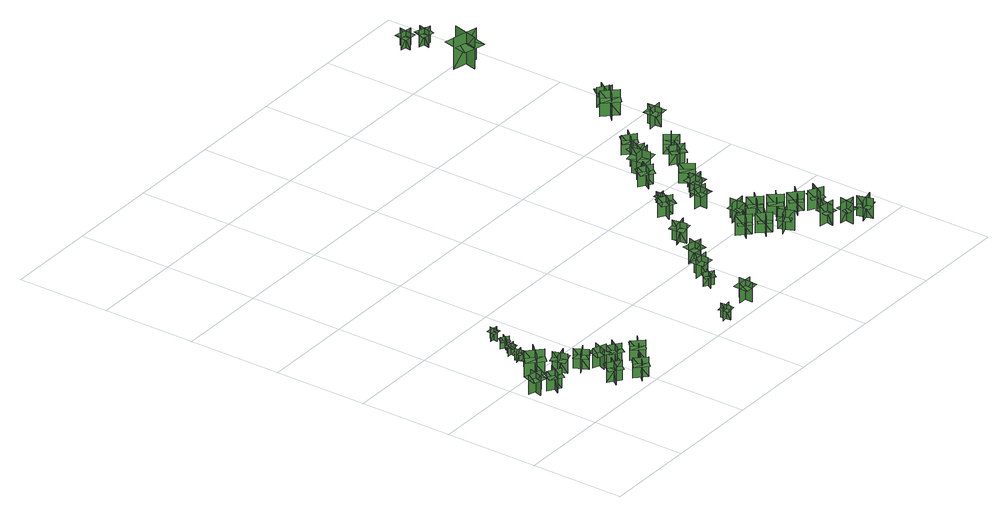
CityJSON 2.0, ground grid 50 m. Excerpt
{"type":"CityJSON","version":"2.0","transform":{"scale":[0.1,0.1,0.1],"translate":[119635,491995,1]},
"CityObjects":{
"tree1":{"type":"SolitaryVegetationObject","geometry":[{"type":"MultiSurface","lod":"1","boundaries":[[[0,1,2]],[[0,2,3]],[[4,5,6]],[[4,6,7]],[[8,9,10]],[[8,10,11]],[[8,11,12]],[[8,12,13]]]}]},
"tree2":{"type":"SolitaryVegetationObject","geometry":[{"type":"MultiSurface","lod":"1","boundaries":[[[14,15,16]],[[14,16,17]],[[18,19,20]],[[18,20,21]],[[22,23,24]],[[22,24,25]],[[22,25,26]],[[22,26,27]]]}]},
"tree3":{"type":"SolitaryVegetationObject","geometry":[{"type":"MultiSurface","lod":"1","boundaries":[[[28,29,30]],[[28,30,31]],[[32,33,34]],[[32,34,35]],[[36,37,38]],[[36,38,39]],[[36,39,40]],[[36,40,41]]]}]},
"tree4":{"type":"SolitaryVegetationObject","geometry":[{"type":"MultiSurface","lod":"1","boundaries":[[[42,43,44]],[[42,44,45]],[[46,47,48]],[[46,48,49]],[[50,51,52]],[[50,52,53]],[[50,53,54]],[[50,54,55]]]}]},
"tree5":{"type":"SolitaryVegetationObject","geometry":[{"type":"MultiSurface","lod":"1","boundaries":[[[56,57,58]],[[56,58,59]],[[60,61,62]],[[60,62,63]],[[64,65,66]],[[64,66,67]],[[64,67,68]],[[64,68,69]]]}]},
"tree6":{"type":"SolitaryVegetationObject","geometry":[{"type":"MultiSurface","lod":"1","boundaries":[[[70,71,72]],[[70,72,73]],[[74,75,76]],[[74,76,77]],[[78,79,80]],[[78,80,81]],[[78,81,82]],[[78,82,83]]]}]},
"tree7":{"type":"SolitaryVegetationObject","geometry":[{"type":"MultiSurface","lod":"1","boundaries":[[[84,85,86]],[[84,86,87]],[[88,89,90]],[[88,90,91]],[[92,93,94]],[[92,94,95]],[[92,95,96]],[[92,96,97]]]}]},
"tree8":{"type":"SolitaryVegetationObject","geometry":[{"type":"MultiSurface","lod":"1","boundaries":[[[98,99,100]],[[98,100,101]],[[102,103,104]],[[102,104,105]],[[106,107,108]],[[106,108,109]],[[106,109,110]],[[106,110,111]]]}]},
"tree9":{"type":"SolitaryVegetationObject","geometry":[{"type":"MultiSurface","lod":"1","boundaries":[[[112,113,114]],[[112,114,115]],[[116,117,118]],[[116,118,119]],[[120,121,122]],[[120,122,123]],[[120,123,124]],[[120,124,125]]]}]},
"tree10":{"type":"SolitaryVegetationObject","geometry":[{"type":"MultiSurface","lod":"1","boundaries":[[[126,127,128]],[[126,128,129]],[[130,131,132]],[[130,132,133]],[[134,135,136]],[[134,136,137]],[[134,137,138]],[[134,138,139]]]}]},
"tree11":{"type":"SolitaryVegetationObject","geometry":[{"type":"MultiSurface","lod":"1","boundaries":[[[140,141,142]],[[140,142,143]],[[144,145,146]],[[144,146,147]],[[148,149,150]],[[148,150,151]],[[148,151,152]],[[148,152,153]]]}]},
"tree12":{"type":"SolitaryVegetationObject","geometry":[{"type":"MultiSurface","lod":"1","boundaries":[[[154,155,156]],[[154,156,157]],[[158,159,160]],[[158,160,161]],[[162,163,164]],[[162,164,165]],[[162,165,166]],[[162,166,167]]]}]},
"tree13":{"type":"SolitaryVegetationObject","geometry":[{"type":"MultiSurface","lod":"1","boundaries":[[[168,169,170]],[[168,170,171]],[[172,173,174]],[[172,174,175]],[[176,177,178]],[[176,178,179]],[[176,179,180]],[[176,180,181]]]}]},
"tree14":{"type":"SolitaryVegetationObject","geometry":[{"type":"MultiSurface","lod":"1","boundaries":[[[182,183,184]],[[182,184,185]],[[186,187,188]],[[186,188,189]],[[190,191,192]],[[190,192,193]],[[190,193,194]],[[190,194,195]]]}]},
"tree15":{"type":"SolitaryVegetationObject","geometry":[{"type":"MultiSurface","lod":"1","boundaries":[[[196,197,198]],[[196,198,199]],[[200,201,202]],[[200,202,203]],[[204,205,206]],[[204,206,207]],[[204,207,208]],[[204,208,209]]]}]},
"tree16":{"type":"SolitaryVegetationObject","geometry":[{"type":"MultiSurface","lod":"1","boundaries":[[[210,211,212]],[[210,212,213]],[[214,215,216]],[[214,216,217]],[[218,219,220]],[[218,220,221]],[[218,221,222]],[[218,222,223]]]}]},
"tree17":{"type":"SolitaryVegetationObject","geometry":[{"type":"MultiSurface","lod":"1","boundaries":[[[224,225,226]],[[224,226,227]],[[228,229,230]],[[228,230,231]],[[232,233,234]],[[232,234,235]],[[232,235,236]],[[232,236,237]]]}]},
"tree18":{"type":"SolitaryVegetationObject","geometry":[{"type":"MultiSurface","lod":"1","boundaries":[[[238,239,240]],[[238,240,241]],[[242,243,244]],[[242,244,245]],[[246,247,248]],[[246,248,249]],[[246,249,250]],[[246,250,251]]]}]},
"tree19":{"type":"SolitaryVegetationObject","geometry":[{"type":"MultiSurface","lod":"1","boundaries":[[[252,253,254]],[[252,254,255]],[[256,257,258]],[[256,258,259]],[[260,261,262]],[[260,262,263]],[[260,263,264]],[[260,264,265]]]}]},
"tree20":{"type":"SolitaryVegetationObject","geometry":[{"type":"MultiSurface","lod":"1","boundaries":[[[266,267,268]],[[266,268,269]],[[270,271,272]],[[270,272,273]],[[274,275,276]],[[274,276,277]],[[274,277,278]],[[274,278,279]]]}]},
"tree21":{"type":"SolitaryVegetationObject","geometry":[{"type":"MultiSurface","lod":"1","boundaries":[[[280,281,282]],[[280,282,283]],[[284,285,286]],[[284,286,287]],[[288,289,290]],[[288,290,291]],[[288,291,292]],[[288,292,293]]]}]},
"tree22":{"type":"SolitaryVegetationObject","geometry":[{"type":"MultiSurface","lod":"1","boundaries":[[[294,295,296]],[[294,296,297]],[[298,299,300]],[[298,300,301]],[[302,303,304]],[[302,304,305]],[[302,306,307]],[[302,307,303]]]}]},
"tree23":{"type":"SolitaryVegetationObject","geometry":[{"type":"MultiSurface","lod":"1","boundaries":[[[308,309,310]],[[308,310,311]],[[312,313,314]],[[312,314,315]],[[316,317,318]],[[316,318,319]],[[316,319,320]],[[316,320,321]]]}]},
"tree24":{"type":"SolitaryVegetationObject","geometry":[{"type":"MultiSurface","lod":"1","boundaries":[[[322,323,324]],[[322,324,325]],[[326,327,328]],[[326,328,329]],[[330,331,332]],[[330,332,333]],[[330,334,335]],[[330,335,331]]]}]},
"tree25":{"type":"SolitaryVegetationObject","geometry":[{"type":"MultiSurface","lod":"1","boundaries":[[[336,337,338]],[[336,338,339]],[[340,341,342]],[[340,342,343]],[[344,345,346]],[[344,346,347]],[[344,348,349]],[[344,349,345]]]}]},
"tree26":{"type":"SolitaryVegetationObject","geometry":[{"type":"MultiSurface","lod":"1","boundaries":[[[350,351,352]],[[350,352,353]],[[354,355,356]],[[354,356,357]],[[358,359,360]],[[358,360,361]],[[358,362,363]],[[358,363,359]]]}]},
"tree27":{"type":"SolitaryVegetationObject","geometry":[{"type":"MultiSurface","lod":"1","boundaries":[[[364,365,366]],[[364,366,367]],[[368,369,370]],[[368,370,371]],[[372,373,374]],[[372,374,375]],[[372,375,376]],[[372,376,377]]]}]},
"tree28":{"type":"SolitaryVegetationObject","geometry":[{"type":"MultiSurface","lod":"1","boundaries":[[[378,379,380]],[[378,380,381]],[[382,383,384]],[[382,384,385]],[[386,387,388]],[[386,388,389]],[[386,390,391]],[[386,391,387]]]}]},
"tree29":{"type":"SolitaryVegetationObject","geometry":[{"type":"MultiSurface","lod":"1","boundaries":[[[392,393,394]],[[392,394,395]],[[396,397,398]],[[396,398,399]],[[400,401,402]],[[400,402,403]],[[400,403,404]],[[400,404,405]]]}]},
"tree30":{"type":"SolitaryVegetationObject","geometry":[{"type":"MultiSurface","lod":"1","boundaries":[[[406,407,408]],[[406,408,409]],[[410,411,412]],[[410,412,413]],[[414,415,416]],[[414,416,417]],[[414,418,419]],[[414,419,415]]]}]},
"tree31":{"type":"SolitaryVegetationObject","geometry":[{"type":"MultiSurface","lod":"1","boundaries":[[[420,421,422]],[[420,422,423]],[[424,425,426]],[[424,426,427]],[[428,429,430]],[[428,430,431]],[[428,432,433]],[[428,433,429]]]}]},
"tree32":{"type":"SolitaryVegetationObject","geometry":[{"type":"MultiSurface","lod":"1","boundaries":[[[434,435,436]],[[434,436,437]],[[438,439,440]],[[438,440,441]],[[442,443,444]],[[442,444,445]],[[442,445,446]],[[442,446,447]]]}]},
"tree33":{"type":"SolitaryVegetationObject","geometry":[{"type":"MultiSurface","lod":"1","boundaries":[[[448,449,450]],[[448,450,451]],[[452,453,454]],[[452,454,455]],[[456,457,458]],[[456,458,459]],[[456,460,461]],[[456,461,457]]]}]},
"tree34":{"type":"SolitaryVegetationObject","geometry":[{"type":"MultiSurface","lod":"1","boundaries":[[[462,463,464]],[[462,464,465]],[[466,467,468]],[[466,468,469]],[[470,471,472]],[[470,472,473]],[[470,473,474]],[[470,474,475]]]}]},
"tree35":{"type":"SolitaryVegetationObject","geometry":[{"type":"MultiSurface","lod":"1","boundaries":[[[476,477,478]],[[476,478,479]],[[480,481,482]],[[480,482,483]],[[484,485,486]],[[484,486,487]],[[484,488,489]],[[484,489,485]]]}]},
"tree36":{"type":"SolitaryVegetationObject","geometry":[{"type":"MultiSurface","lod":"1","boundaries":[[[490,491,492]],[[490,492,493]],[[494,495,496]],[[494,496,497]],[[498,499,500]],[[498,500,501]],[[498,502,503]],[[498,503,499]]]}]},
"tree37":{"type":"SolitaryVegetationObject","geometry":[{"type":"MultiSurface","lod":"1","boundaries":[[[504,505,506]],[[504,506,507]],[[508,509,510]],[[508,510,511]],[[512,513,514]],[[512,514,515]],[[512,516,517]],[[512,517,513]]]}]},
"tree38":{"type":"SolitaryVegetationObject","geometry":[{"type":"MultiSurface","lod":"1","boundaries":[[[518,519,520]],[[518,520,521]],[[522,523,524]],[[522,524,525]],[[526,527,528]],[[526,528,529]],[[526,529,530]],[[526,530,531]]]}]},
"tree39":{"type":"SolitaryVegetationObject","geometry":[{"type":"MultiSurface","lod":"1","boundaries":[[[532,533,534]],[[532,534,535]],[[536,537,538]],[[536,538,539]],[[540,541,542]],[[540,542,543]],[[540,543,544]],[[540,544,545]]]}]},
"tree40":{"type":"SolitaryVegetationObject","geometry":[{"type":"MultiSurface","lod":"1","boundaries":[[[546,547,548]],[[546,548,549]],[[550,551,552]],[[550,552,553]],[[554,555,556]],[[554,556,557]],[[554,557,558]],[[554,558,559]]]}]},
"tree41":{"type":"SolitaryVegetationObject","geometry":[{"type":"MultiSurface","lod":"1","boundaries":[[[560,561,562]],[[560,562,563]],[[564,565,566]],[[564,566,567]],[[568,569,570]],[[568,570,571]],[[568,571,572]],[[568,572,573]]]}]},
"tree42":{"type":"SolitaryVegetationObject","geometry":[{"type":"MultiSurface","lod":"1","boundaries":[[[574,575,576]],[[574,576,577]],[[578,579,580]],[[578,580,581]],[[582,583,584]],[[582,584,585]],[[582,585,586]],[[582,586,587]]]}]},
"tree43":{"type":"SolitaryVegetationObject","geometry":[{"type":"MultiSurface","lod":"1","boundaries":[[[588,589,590]],[[588,590,591]],[[592,593,594]],[[592,594,595]],[[596,597,598]],[[596,598,599]],[[596,599,600]],[[596,600,601]]]}]},
"tree44":{"type":"SolitaryVegetationObject","geometry":[{"type":"MultiSurface","lod":"1","boundaries":[[[602,603,604]],[[602,604,605]],[[606,607,608]],[[606,608,609]],[[610,611,612]],[[610,612,613]],[[610,613,614]],[[610,614,615]]]}]},
"tree45":{"type":"SolitaryVegetationObject","geometry":[{"type":"MultiSurface","lod":"1","boundaries":[[[616,617,618]],[[616,618,619]],[[620,621,622]],[[620,622,623]],[[624,625,626]],[[624,626,627]],[[624,627,628]],[[624,628,629]]]}]},
"tree46":{"type":"SolitaryVegetationObject","geometry":[{"type":"MultiSurface","lod":"1","boundaries":[[[630,631,632]],[[630,632,633]],[[634,635,636]],[[634,636,637]],[[638,639,640]],[[638,640,641]],[[638,641,642]],[[638,642,643]]]}]},
"tree47":{"type":"SolitaryVegetationObject","geometry":[{"type":"MultiSurface","lod":"1","boundaries":[[[644,645,646]],[[644,646,647]],[[648,649,650]],[[648,650,651]],[[652,653,654]],[[652,654,655]],[[652,655,656]],[[652,656,657]]]}]},
"tree48":{"type":"SolitaryVegetationObject","geometry":[{"type":"MultiSurface","lod":"1","boundaries":[[[658,659,660]],[[658,660,661]],[[662,663,664]],[[662,664,665]],[[666,667,668]],[[666,668,669]],[[666,669,670]],[[666,670,671]]]}]},
"tree49":{"type":"SolitaryVegetationObject","geometry":[{"type":"MultiSurface","lod":"1","boundaries":[[[672,673,674]],[[672,674,675]],[[676,677,678]],[[676,678,679]],[[680,681,682]],[[680,682,683]],[[680,683,684]],[[680,684,685]]]}]}
},
"vertices":[
[87,377,14],[13,399,14],[13,399,122],[87,377,122],[63,422,14],[41,348,14],[41,348,122],[63,422,122],[63,422,92],[26,433,92],[4,359,92],[41,348,92],[78,337,92],[100,411,92],
[110,299,12],[151,364,12],[151,364,120],[110,299,120],[160,310,12],[95,351,12],[95,351,120],[160,310,120],[160,310,90],[181,343,90],[115,384,90],[95,351,90],[74,319,90],[139,277,90],
[147,448,13],[216,520,13],[216,520,152],[147,448,152],[214,449,13],[142,518,13],[142,518,152],[214,449,152],[214,449,113],[248,485,113],[176,554,113],[142,518,113],[107,482,113],[179,413,113],
[235,552,17],[191,545,17],[191,545,78],[235,552,78],[211,569,17],[218,526,17],[218,526,78],[211,569,78],[211,569,61],[189,565,61],[197,522,61],[218,526,61],[240,530,61],[232,573,61],
[237,388,14],[311,411,14],[311,411,121],[237,388,121],[283,364,14],[259,438,14],[259,438,121],[283,364,121],[283,364,91],[320,376,91],[296,449,91],[259,438,91],[222,426,91],[246,352,91],
[326,168,11],[389,122,11],[389,122,119],[326,168,119],[334,117,11],[379,179,11],[379,179,119],[334,117,119],[334,117,89],[365,94,89],[411,157,89],[379,179,89],[348,202,89],[302,139,89],
[237,640,17],[245,597,17],[245,597,78],[237,640,78],[220,616,17],[263,624,17],[263,624,78],[220,616,78],[220,616,61],[224,595,61],[267,602,61],[263,624,61],[259,646,61],[216,638,61],
[373,303,15],[336,371,15],[336,371,123],[373,303,123],[387,352,15],[319,315,15],[319,315,123],[387,352,123],[387,352,92],[369,386,92],[301,349,92],[319,315,92],[338,281,92],[406,318,92],
[290,688,15],[246,685,15],[246,685,77],[290,688,77],[269,707,15],[271,663,15],[271,663,77],[269,707,77],[269,707,60],[246,706,60],[249,662,60],[271,663,60],[293,665,60],[291,709,60],
[434,37,12],[490,91,12],[490,91,120],[434,37,120],[486,36,12],[432,91,12],[432,91,120],[486,36,120],[486,36,89],[513,62,89],[460,118,89],[432,91,89],[404,64,89],[458,9,89],
[462,268,15],[390,296,15],[390,296,123],[462,268,123],[441,315,15],[413,243,15],[413,243,123],[441,315,123],[441,315,92],[405,329,92],[377,257,92],[413,243,92],[450,229,92],[478,301,92],
[289,726,16],[314,762,16],[314,762,78],[289,726,78],[318,731,16],[282,756,16],[282,756,78],[318,731,78],[318,731,60],[331,749,60],[295,774,60],[282,756,60],[269,738,60],[305,712,60],
[467,206,14],[510,270,14],[510,270,122],[467,206,122],[517,215,14],[453,258,14],[453,258,122],[517,215,122],[517,215,92],[539,247,92],[475,291,92],[453,258,92],[431,226,92],[496,183,92],
[337,854,15],[332,810,15],[332,810,77],[337,854,77],[314,835,15],[358,831,15],[358,831,77],[314,835,77],[314,835,60],[312,813,60],[356,809,60],[358,831,60],[360,853,60],[316,857,60],
[551,141,15],[610,191,15],[610,191,123],[551,141,123],[602,137,15],[552,196,15],[552,196,123],[602,137,123],[602,137,93],[632,162,93],[582,221,93],[552,196,93],[523,170,93],[573,112,93],
[1141,26,16],[1133,81,16],[1133,81,93],[1141,26,93],[1164,56,16],[1109,47,16],[1109,47,93],[1164,56,93],[1164,56,71],[1159,83,71],[1105,75,71],[1109,47,71],[1113,20,71],[1168,28,71],
[1375,84,14],[1298,86,14],[1298,86,121],[1375,84,121],[1340,121,14],[1338,44,14],[1338,44,121],[1340,121,121],[1340,121,91],[1301,123,91],[1299,45,91],[1338,44,91],[1377,43,91],[1379,120,91],
[1355,322,16],[1324,276,16],[1324,276,93],[1355,322,93],[1318,315,16],[1364,284,16],[1364,284,93],[1318,315,93],[1318,315,71],[1303,292,71],[1349,261,71],[1364,284,71],[1380,307,71],[1334,338,71],
[1403,350,15],[1402,427,15],[1402,427,123],[1403,350,123],[1439,387,15],[1362,386,15],[1362,386,123],[1439,387,123],[1439,387,93],[1439,426,93],[1361,424,93],[1362,386,93],[1363,347,93],[1440,348,93],
[1498,523,14],[1480,448,14],[1480,448,122],[1498,523,122],[1454,496,14],[1529,479,14],[1529,479,122],[1454,496,122],[1454,496,91],[1445,459,91],[1520,441,91],[1529,479,91],[1538,517,91],[1462,534,91],
[1563,646,14],[1639,660,14],[1639,660,122],[1563,646,122],[1605,617,14],[1592,693,14],[1592,693,122],[1605,617,122],[1605,617,92],[1643,623,92],[1630,700,92],[1592,693,92],[1554,686,92],[1567,610,92],
[1804,411,16],[1861,473,16],[1861,473,125],[1804,411,125],[1856,413,16],[1856,413,125],[1795,471,125],[1795,471,16],[1805,417,83],[1855,471,83],[1830,494,83],[1780,441,83],[1831,393,83],[1881,447,83],
[1791,832,13],[1724,871,13],[1724,871,121],[1791,832,121],[1778,882,13],[1739,815,13],[1739,815,121],[1778,882,121],[1778,882,91],[1745,902,91],[1706,835,91],[1739,815,91],[1773,796,91],[1812,862,91],
[1878,348,14],[1938,407,14],[1938,407,123],[1878,348,123],[1931,348,14],[1931,348,123],[1871,408,123],[1871,408,14],[1879,354,81],[1932,406,81],[1908,430,81],[1855,379,81],[1904,329,81],[1956,381,81],
[2020,329,13],[1942,297,13],[1942,297,123],[2020,329,123],[1971,349,13],[1971,349,123],[2003,271,123],[2003,271,13],[2016,324,81],[1948,296,81],[1961,264,81],[2029,292,81],[2002,357,81],[1934,329,81],
[1920,589,14],[1922,505,14],[1922,505,123],[1920,589,123],[1884,551,14],[1884,551,123],[1968,553,123],[1968,553,14],[1924,584,81],[1925,511,81],[1959,511,81],[1958,585,81],[1888,583,81],[1890,510,81],
[1831,911,15],[1831,956,15],[1831,956,76],[1831,911,76],[1852,932,15],[1808,932,15],[1808,932,76],[1852,932,76],[1852,932,59],[1852,954,59],[1808,954,59],[1808,932,59],[1808,910,59],[1852,910,59],
[2026,470,16],[1967,530,16],[1967,530,125],[2026,470,125],[2026,523,16],[2026,523,125],[1966,463,125],[1966,463,16],[2020,471,83],[1968,523,83],[1944,499,83],[1996,447,83],[2045,496,83],[1994,548,83],
[1973,771,8],[1896,779,8],[1896,779,116],[1973,771,116],[1940,811,8],[1933,734,8],[1933,734,116],[1940,811,116],[1940,811,86],[1902,815,86],[1894,738,86],[1933,734,86],[1971,731,86],[1979,808,86],
[2101,403,12],[2049,469,12],[2049,469,121],[2101,403,121],[2107,456,12],[2107,456,121],[2041,403,121],[2041,403,12],[2095,405,79],[2049,463,79],[2023,441,79],[2069,384,79],[2123,427,79],[2077,485,79],
[2145,150,14],[2160,233,14],[2160,233,123],[2145,150,123],[2188,181,14],[2188,181,123],[2105,196,123],[2105,196,14],[2142,156,81],[2155,228,81],[2122,235,81],[2109,162,81],[2177,150,81],[2190,222,81],
[1915,1062,14],[1957,1127,14],[1957,1127,122],[1915,1062,122],[1966,1072,14],[1900,1114,14],[1900,1114,122],[1966,1072,122],[1966,1072,92],[1986,1105,92],[1921,1147,92],[1900,1114,92],[1880,1081,92],[1945,1040,92],
[2229,164,14],[2214,81,14],[2214,81,123],[2229,164,123],[2185,133,14],[2185,133,123],[2268,119,123],[2268,119,14],[2231,158,81],[2218,86,81],[2252,80,81],[2265,152,81],[2196,164,81],[2183,92,81],
[2009,891,10],[2002,814,10],[2002,814,118],[2009,891,118],[1969,858,10],[2047,851,10],[2047,851,118],[1969,858,118],[1969,858,88],[1966,819,88],[2043,813,88],[2047,851,88],[2050,890,88],[1973,897,88],
[2130,344,11],[2189,404,11],[2189,404,120],[2130,344,120],[2183,345,11],[2183,345,120],[2122,403,120],[2122,403,11],[2131,350,78],[2183,403,78],[2158,426,78],[2107,374,78],[2157,325,78],[2208,378,78],
[2263,59,14],[2345,79,14],[2345,79,124],[2263,59,124],[2309,32,14],[2309,32,124],[2288,114,124],[2288,114,14],[2268,63,82],[2339,81,82],[2331,114,82],[2259,96,82],[2276,29,82],[2348,47,82],
[2216,276,12],[2258,349,12],[2258,349,122],[2216,276,122],[2267,290,12],[2267,290,122],[2194,333,122],[2194,333,12],[2216,283,80],[2252,346,80],[2223,363,80],[2186,300,80],[2246,265,80],[2283,329,80],
[1956,1159,13],[2055,1171,13],[2055,1171,152],[1956,1159,152],[2008,1118,13],[1996,1217,13],[1996,1217,152],[2008,1118,152],[2008,1118,113],[2058,1124,113],[2045,1223,113],[1996,1217,113],[1947,1211,113],[1959,1112,113],
[2042,924,11],[2105,971,11],[2105,971,119],[2042,924,119],[2093,917,11],[2047,979,11],[2047,979,119],[2093,917,119],[2093,917,88],[2124,940,88],[2078,1002,88],[2047,979,88],[2016,956,88],[2062,893,88],
[2083,1271,15],[2049,1202,15],[2049,1202,122],[2083,1271,122],[2034,1255,15],[2104,1221,15],[2104,1221,122],[2034,1255,122],[2034,1255,92],[2017,1220,92],[2087,1186,92],[2104,1221,92],[2121,1255,92],[2051,1289,92],
[2204,1120,12],[2161,1056,12],[2161,1056,120],[2204,1120,120],[2153,1111,12],[2217,1067,12],[2217,1067,120],[2153,1111,120],[2153,1111,90],[2132,1079,90],[2196,1035,90],[2217,1067,90],[2239,1099,90],[2175,1143,90],
[2104,1299,14],[2156,1356,14],[2156,1356,122],[2104,1299,122],[2155,1300,14],[2098,1353,14],[2098,1353,122],[2155,1300,122],[2155,1300,92],[2182,1329,92],[2125,1381,92],[2098,1353,92],[2072,1324,92],[2129,1272,92],
[2274,1186,12],[2210,1142,12],[2210,1142,120],[2274,1186,120],[2223,1196,12],[2267,1132,12],[2267,1132,120],[2223,1196,120],[2223,1196,90],[2191,1174,90],[2234,1110,90],[2267,1132,90],[2299,1154,90],[2255,1218,90],
[2421,1349,14],[2417,1426,14],[2417,1426,121],[2421,1349,121],[2456,1387,14],[2378,1383,14],[2378,1383,121],[2456,1387,121],[2456,1387,91],[2454,1425,91],[2376,1422,91],[2378,1383,91],[2380,1344,91],[2457,1348,91],
[2334,1577,14],[2407,1645,14],[2407,1645,153],[2334,1577,153],[2401,1574,14],[2333,1647,14],[2333,1647,153],[2401,1574,153],[2401,1574,114],[2437,1608,114],[2369,1681,114],[2333,1647,114],[2296,1613,114],[2364,1540,114],
[2395,1709,13],[2457,1662,13],[2457,1662,121],[2395,1709,121],[2402,1658,13],[2449,1720,13],[2449,1720,121],[2402,1658,121],[2402,1658,91],[2433,1634,91],[2480,1696,91],[2449,1720,91],[2418,1743,91],[2371,1681,91],
[2402,2536,1],[2368,2402,1],[2368,2402,174],[2402,2536,174],[2307,2480,1],[2442,2446,1],[2442,2446,174],[2307,2480,174],[2390,2530,118],[2328,2545,118],[2297,2410,118],[2359,2395,118],[2421,2381,118],[2452,2516,118],
[2304,2785,4],[2369,2776,4],[2369,2776,97],[2304,2785,97],[2330,2750,4],[2339,2816,4],[2339,2816,97],[2330,2750,97],[2330,2750,71],[2363,2746,71],[2372,2811,71],[2339,2816,71],[2306,2820,71],[2297,2754,71],
[2375,2730,5],[2439,2712,5],[2439,2712,97],[2375,2730,97],[2396,2691,5],[2414,2755,5],[2414,2755,97],[2396,2691,97],[2396,2691,72],[2429,2683,72],[2446,2747,72],[2414,2755,72],[2382,2764,72],[2364,2700,72]
]}
